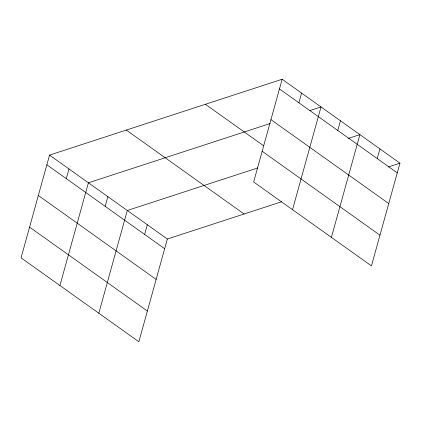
<?xml version="1.0" encoding="UTF-8"?>
<svg xmlns="http://www.w3.org/2000/svg" width="421" height="421" viewBox="0 0 421 421"><rect width="100%" height="100%" fill="white"/><g stroke="black" fill="none" stroke-linecap="round" stroke-linejoin="round"><path stroke-width="0.63" d="M282.144 79.253L253.653 181.977L371.459 265.898L399.95 163.169L282.144 79.253L49.541 155.102L21.05 257.831L138.856 341.747L167.347 239.023L281.796 201.701M66.292 178.636L68.976 168.947M59.924 285.522L88.415 182.798L270.261 123.495M105.166 206.327L107.855 196.644M98.803 313.219L127.289 210.489L257.805 167.926M144.635 234.439L147.318 224.756M298.894 102.782L301.583 93.099M292.532 209.674L321.018 106.945L309.877 110.576M337.774 130.473L340.457 120.79M331.406 237.365L359.897 134.636L348.135 138.472M377.237 158.585L379.921 148.902M388.188 167.005L399.95 163.169M279.46 88.936L397.266 172.852M270.945 119.643L388.751 203.559M205.385 104.282L263.699 145.824M262.167 151.276L379.974 235.192M126.3 130.073L244.106 213.989M49.541 155.102L167.347 239.023M46.852 164.79L164.658 248.706M38.337 195.491L156.144 279.412M29.565 227.13L147.371 311.045"/></g></svg>
